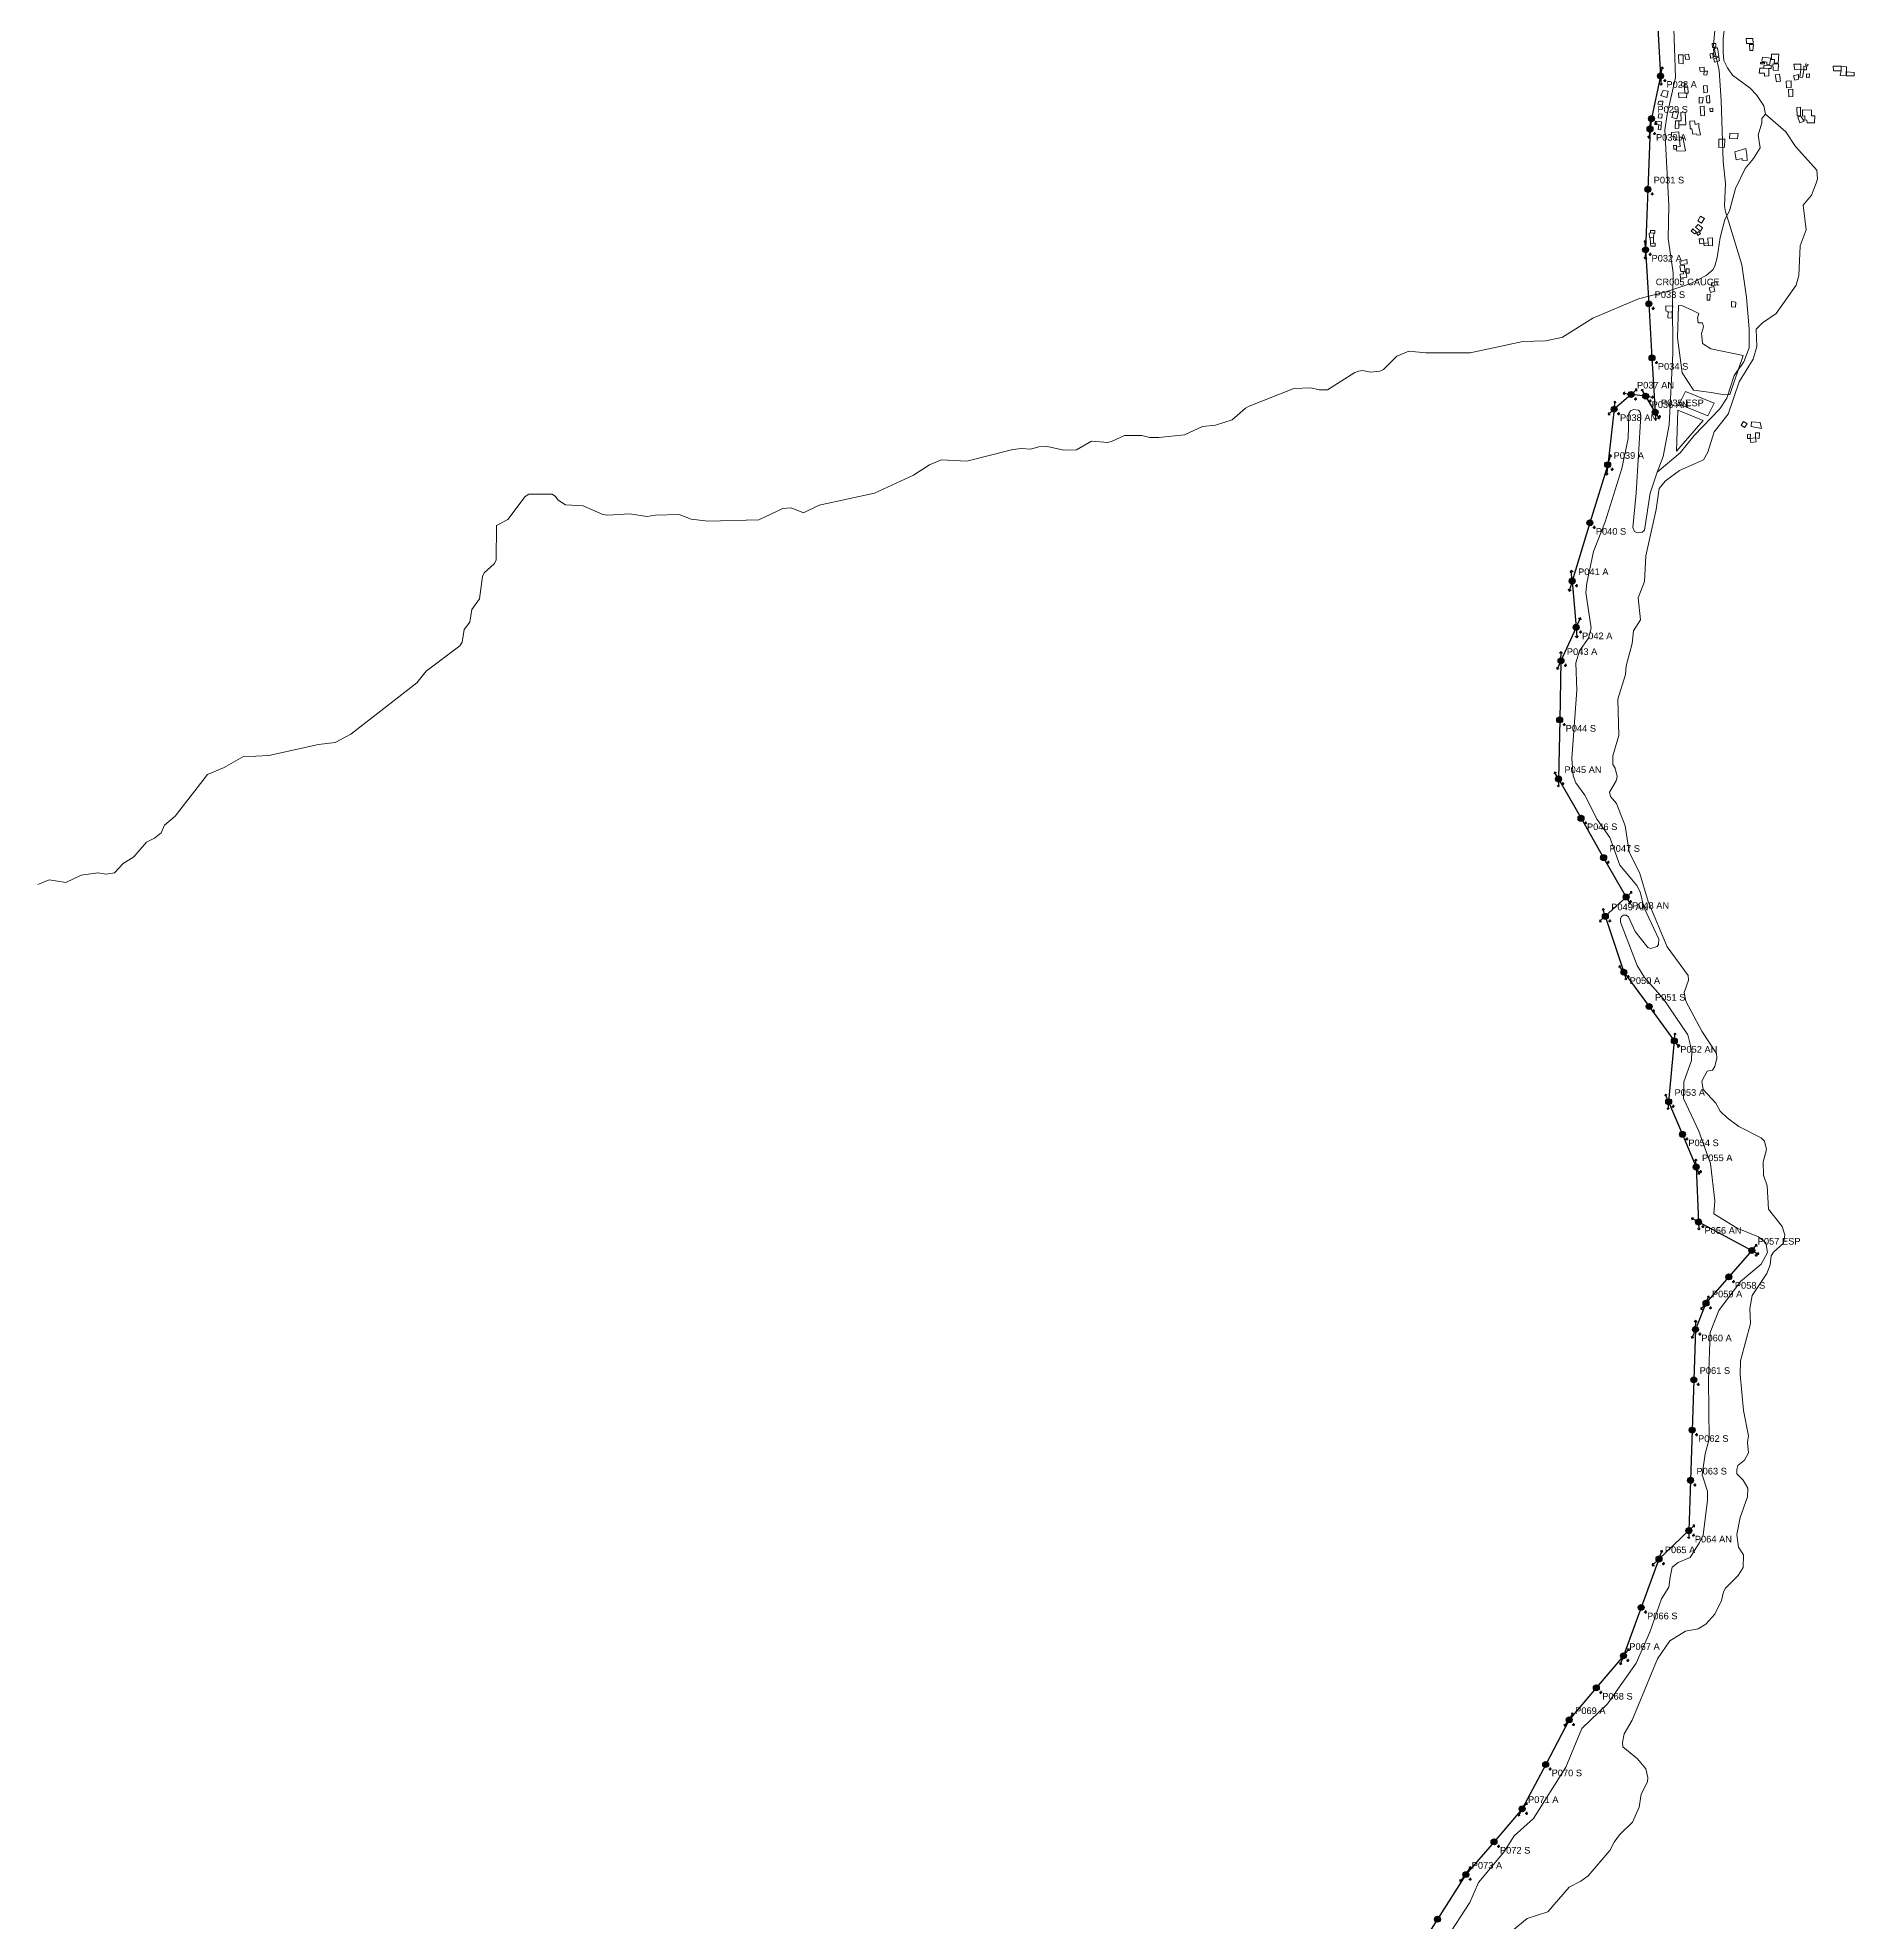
# Model space of a CAD drawing. Header units: metres. Extents: x 410745 to 429404, y 8411666 to 8441426.
# Drawn here: x 423167 to 425628, y 8432706 to 8435260 of the extents above; entities that cross this region are included whole.
import ezdxf

# ---------------------------------------------------------------- set-up
doc = ezdxf.new("R2010")
doc.units = ezdxf.units.M
for name, color, linetype, lineweight, true_color in [('BASE_AGUA', 7, 'Continuous', 13, 0x419bd7), ('BASE_CASAS', 7, 'Continuous', 13, 0xaaaaaa), ('BASE_VIAS', 7, 'Continuous', 13, 0xb9b9b9), ('LP_EJE', 7, 'Continuous', 25, 0xaa191e), ('LP_ID', 7, 'Continuous', 25, 0x3c2d2d)]:
    doc.layers.add(name, color=color, linetype=linetype, lineweight=lineweight, true_color=true_color)
for name, color, linetype, lineweight in [('LP_CRUCES', 5, 'Continuous', 25), ('LP_PAT', 3, 'Continuous', 25), ('LP_POSTES', 1, 'Continuous', 25), ('LP_RETENIDAS', 34, 'Continuous', 25)]:
    doc.layers.add(name, color=color, linetype=linetype, lineweight=lineweight)
doc.styles.add('Arial', font='arial.ttf')

# ---------------------------------------------------------------- blocks, each defined once
blk = doc.blocks.new('LP_ANGULO')
at = {"true_color": 0xffffff}
blk.add_hatch(color=7, dxfattribs=at).paths.add_polyline_path([(4, 0), (4, 0.6), (3.8, 1.2), (3.6, 1.8), (3.2, 2.4), (2.8, 2.8), (2.4, 3.2), (1.8, 3.6), (1.2, 3.8), (0.6, 4), (0, 4), (-0.6, 4), (-1.2, 3.8), (-1.8, 3.6), (-2.4, 3.2), (-2.8, 2.8), (-3.2, 2.4), (-3.6, 1.8), (-3.8, 1.2), (-4, 0.6), (-4, 0), (-4, -0.6), (-3.8, -1.2), (-3.6, -1.8), (-3.2, -2.4), (-2.8, -2.8), (-2.4, -3.2), (-1.8, -3.6), (-1.2, -3.8), (-0.6, -4), (0, -4), (0.6, -4), (1.2, -3.8), (1.8, -3.6), (2.4, -3.2), (2.8, -2.8), (3.2, -2.4), (3.6, -1.8), (3.8, -1.2), (4, -0.6)])
blk.add_circle((0, 0), 4)
at = {"flags": 1}
for tag in ['ARMADO', 'ID', 'ESTRUCTURA', 'E', 'N', 'POSTE_M']:
    blk.add_attdef(tag, (0, 0), '', height=1, dxfattribs=at)
blk = doc.blocks.new('LP_PAT')
for p, q in [((-3, 0), (3, 0)), ((0, 3), (0, 0)), ((-2, -1), (2, -1)), ((-1, -2), (1, -2))]:
    blk.add_line(p, q)
blk = doc.blocks.new('LP_SUSPENSION')
at = {"true_color": 0xffffff}
blk.add_hatch(color=7, dxfattribs=at).paths.add_polyline_path([(4, 0), (4, 0.6), (3.8, 1.2), (3.6, 1.8), (3.2, 2.4), (2.8, 2.8), (2.4, 3.2), (1.8, 3.6), (1.2, 3.8), (0.6, 4), (0, 4), (-0.6, 4), (-1.2, 3.8), (-1.8, 3.6), (-2.4, 3.2), (-2.8, 2.8), (-3.2, 2.4), (-3.6, 1.8), (-3.8, 1.2), (-4, 0.6), (-4, 0), (-4, -0.6), (-3.8, -1.2), (-3.6, -1.8), (-3.2, -2.4), (-2.8, -2.8), (-2.4, -3.2), (-1.8, -3.6), (-1.2, -3.8), (-0.6, -4), (0, -4), (0.6, -4), (1.2, -3.8), (1.8, -3.6), (2.4, -3.2), (2.8, -2.8), (3.2, -2.4), (3.6, -1.8), (3.8, -1.2), (4, -0.6)])
blk.add_circle((0, 0), 4)
at = {"flags": 1}
for tag in ['ARMADO', 'ID', 'ESTRUCTURA', 'E', 'N', 'POSTE_M']:
    blk.add_attdef(tag, (0, 0), '', height=1, dxfattribs=at)
blk = doc.blocks.new('LP_ANCLAJE')
at = {"true_color": 0xffffff}
blk.add_hatch(color=7, dxfattribs=at).paths.add_polyline_path([(4, 0), (4, 0.6), (3.8, 1.2), (3.6, 1.8), (3.2, 2.4), (2.8, 2.8), (2.4, 3.2), (1.8, 3.6), (1.2, 3.8), (0.6, 4), (0, 4), (-0.6, 4), (-1.2, 3.8), (-1.8, 3.6), (-2.4, 3.2), (-2.8, 2.8), (-3.2, 2.4), (-3.6, 1.8), (-3.8, 1.2), (-4, 0.6), (-4, 0), (-4, -0.6), (-3.8, -1.2), (-3.6, -1.8), (-3.2, -2.4), (-2.8, -2.8), (-2.4, -3.2), (-1.8, -3.6), (-1.2, -3.8), (-0.6, -4), (0, -4), (0.6, -4), (1.2, -3.8), (1.8, -3.6), (2.4, -3.2), (2.8, -2.8), (3.2, -2.4), (3.6, -1.8), (3.8, -1.2), (4, -0.6)])
blk.add_circle((0, 0), 4)
at = {"flags": 1}
for tag in ['ARMADO', 'ID', 'ESTRUCTURA', 'E', 'N', 'POSTE_M']:
    blk.add_attdef(tag, (0, 0), '', height=1, dxfattribs=at)
blk = doc.blocks.new('LP_RET')
blk.add_line((0, 0), (10.6, 0))
blk.add_lwpolyline([(8.8, -1.7), (10.6, 0), (8.8, 1.7)])

msp = doc.modelspace()

# ---------------------------------------------------------------- linework, layer by layer
at = {"layer": 'BASE_AGUA'}
for points in [[(425507.7, 8435156.2), (425505.4, 8435167.7), (425495.8, 8435182.6), (425487.3, 8435191.5), (425463, 8435209), (425456.3, 8435218.8), (425451.6, 8435229.1), (425450.4, 8435240.3), (425450.4, 8435258.7), (425457.7, 8435315.7)], [(423166.7, 8434112.2), (423182.3, 8434118.9), (423204.6, 8434115.2), (423225.4, 8434125.1), (423248, 8434128), (423259.5, 8434126.3), (423270.8, 8434128.1), (423282.7, 8434140.8), (423296.8, 8434150), (423314.1, 8434169.6), (423325.1, 8434175.1), (423334.1, 8434182.3), (423338.7, 8434193), (423352.8, 8434204.8), (423396.9, 8434261.6), (423419.2, 8434270.9), (423444.6, 8434285.4), (423479.9, 8434287.2), (423547, 8434302.1), (423569.6, 8434304.7), (423591, 8434316.3), (423680.2, 8434385.6), (423693.2, 8434401.5), (423738.8, 8434435.8), (423741.7, 8434440.7), (423744.6, 8434457.7), (423752.1, 8434467.8), (423754.9, 8434485.1), (423765.3, 8434499.5), (423769.2, 8434529.7), (423771.8, 8434534.9), (423785.1, 8434547), (423788, 8434551.9), (423788.4, 8434598.8), (423803.5, 8434607.2), (423827.1, 8434638), (423832, 8434641.2), (423863.6, 8434641.3), (423868.5, 8434638.2), (423872, 8434633.3), (423881.8, 8434627), (423905.6, 8434625.6), (423932.5, 8434613.9), (423938.9, 8434612.8), (423969, 8434614.6), (423991.9, 8434611.2), (424004, 8434613), (424035.9, 8434613.6), (424052.1, 8434607.4), (424074.7, 8434604.5), (424143.9, 8434606.5), (424176.3, 8434622.1), (424187.5, 8434622.7), (424204.3, 8434616.1), (424225.7, 8434626.3), (424300.4, 8434642.6), (424353.3, 8434667.2), (424374.9, 8434681.1), (424390.9, 8434687.8), (424425.6, 8434685.9), (424488.1, 8434701.9), (424499.9, 8434703.3), (424511.8, 8434702.5), (424523.4, 8434705.4), (424535, 8434706), (424557.3, 8434700.9), (424574.3, 8434701.2), (424594.6, 8434713.1), (424616.9, 8434711.4), (424622.4, 8434712.9), (424639.4, 8434720.7), (424662.6, 8434720.8), (424673.6, 8434718.2), (424685.7, 8434718.3), (424720.5, 8434721.5), (424745, 8434733.1), (424762.7, 8434734.9), (424785.2, 8434741.9), (424803.1, 8434757.7), (424808.3, 8434760.6), (424868.8, 8434784.7), (424891.9, 8434785.6), (424903.2, 8434782.5), (424914.5, 8434782.8), (424951.2, 8434806.2), (424956.4, 8434808.2), (424961.9, 8434808.8), (424973.2, 8434806.6), (424985.1, 8434807.8), (424990.3, 8434810.4), (425008.2, 8434828.5), (425024.7, 8434834.9), (425047.8, 8434833), (425107.5, 8434832.6), (425179.2, 8434848), (425209.9, 8434849), (425227.5, 8434852.5), (425233, 8434854.2), (425274, 8434880), (425335.6, 8434906), (425372.7, 8434915.3), (425406.8, 8434926.9), (425427.3, 8434937.4), (425436.5, 8434945.1), (425439.4, 8434950.3), (425442.3, 8434961.9), (425446.3, 8434988.9), (425452.8, 8435013.7), (425458.9, 8435025.2), (425467.2, 8435055.7), (425480.4, 8435082.5), (425491.7, 8435096.3), (425500.6, 8435110.7), (425498, 8435127.7), (425503.1, 8435144.7), (425503.1, 8435150.4), (425507.7, 8435156.2)], [(425164.4, 8432694.4), (425184.9, 8432711.4), (425212.7, 8432720.4), (425241.6, 8432753.6), (425257.7, 8432762), (425267.6, 8432769.2), (425297, 8432803.5), (425302.7, 8432814.7), (425309.9, 8432824.5), (425327.8, 8432841.9), (425336.5, 8432862), (425339.6, 8432879.6), (425347.9, 8432896.6), (425348.2, 8432902.3), (425345.6, 8432914.1), (425334.2, 8432927.6), (425314.5, 8432943.9), (425313.9, 8432949.7), (425316.5, 8432961.5), (425327.1, 8432979.9), (425361.6, 8433062.9), (425378.4, 8433087.4), (425399.4, 8433100.7), (425416.8, 8433103.9), (425427.2, 8433109.9), (425439.3, 8433123.8), (425448.2, 8433142.2), (425450.8, 8433154), (425453.7, 8433158.9), (425471, 8433176.2), (425477.6, 8433186.9), (425477.9, 8433204.2), (425471.2, 8433214.2), (425468.8, 8433231.4), (425473.4, 8433254.5), (425483.4, 8433282.7), (425483.7, 8433294.2), (425477.6, 8433305.1), (425469.1, 8433313.7), (425468.8, 8433319.5), (425470.3, 8433325.2), (425479.2, 8433332.4), (425484.7, 8433342.2), (425483.5, 8433356.3), (425484.6, 8433365.2), (425478.2, 8433399.7), (425473.7, 8433448.3), (425474.2, 8433466.8), (425487.7, 8433517.4), (425486.7, 8433537.6), (425489.9, 8433555.4), (425509.7, 8433585.1), (425514.3, 8433596.9), (425515.5, 8433609), (425518.9, 8433614.2), (425532.2, 8433626.3), (425533.9, 8433637.8), (425530.4, 8433649), (425512.1, 8433672.2), (425510, 8433704.2), (425505, 8433718.5), (425504.7, 8433736.4), (425509, 8433753.1), (425506.3, 8433764.6), (425502.2, 8433768.9), (425471.8, 8433784.6), (425455.9, 8433796), (425446.3, 8433805.2), (425440.5, 8433816.1), (425423.6, 8433834.5), (425421.6, 8433846), (425428.7, 8433859.3), (425436, 8433861), (425439.2, 8433865.9), (425442, 8433877.1), (425441.4, 8433883.2), (425421.4, 8433913.6), (425400.1, 8433954.4), (425397.7, 8433966.2), (425403.5, 8433982.9), (425402.9, 8433988.9), (425374.4, 8434027.9), (425349, 8434089.4), (425337.4, 8434127.1), (425323.1, 8434156.7), (425317.8, 8434192), (425306.1, 8434222.2), (425298, 8434231.6), (425296.5, 8434237.7), (425305.7, 8434253), (425306.9, 8434258.7), (425304.2, 8434269.9), (425301, 8434274.8), (425301, 8434286.9), (425309, 8434314.5), (425307.7, 8434363.7), (425318.3, 8434397.1), (425318.9, 8434408.9), (425327.2, 8434438.8), (425329.1, 8434456.1), (425338.6, 8434471.1), (425335.4, 8434501), (425344, 8434522.9), (425345.9, 8434557.7), (425359.6, 8434620.7), (425363.6, 8434649.2), (425372, 8434658.7), (425391.3, 8434673.5), (425423.7, 8434688), (425429.7, 8434698.3), (425438.4, 8434725.7), (425457.1, 8434749.6), (425472.3, 8434793.4), (425491, 8434824.2), (425495.9, 8434841.2), (425495.3, 8434864.8), (425503.6, 8434873.4), (425522.1, 8434886.1), (425549.5, 8434924.5), (425553.2, 8434937.7), (425554.8, 8434978), (425562.9, 8434999.6), (425559, 8435032.7), (425570, 8435046.5), (425576.3, 8435062.6), (425578.3, 8435068.4), (425577.4, 8435080.2), (425548.7, 8435112.6), (425535.6, 8435132.4), (425507.7, 8435156.2)]]:
    msp.add_lwpolyline(points, dxfattribs=at)
at = {"layer": 'BASE_CASAS'}
for points in [[(425435.7, 8435252), (425436.1, 8435246.7), (425440.6, 8435246.7), (425440.5, 8435252.2), (425435.7, 8435252)], [(425481.8, 8435258.8), (425490.9, 8435258.6), (425491, 8435251.8), (425482, 8435252.2), (425481.8, 8435258.8)], [(425487.6, 8435250.8), (425491.5, 8435250.7), (425490.8, 8435242.3), (425486.8, 8435242.6), (425486.4, 8435250.6), (425487.6, 8435250.8)], [(425389.9, 8435236.5), (425396.5, 8435236.5), (425396.4, 8435224.4), (425390.5, 8435225.3), (425389.9, 8435236.5)], [(425398.7, 8435236.5), (425399.9, 8435230.5), (425404.9, 8435230.6), (425403.7, 8435237.4), (425398.7, 8435236.5)], [(425432.7, 8435238), (425433.4, 8435232.2), (425436.9, 8435232.7), (425436.3, 8435238.7), (425432.7, 8435238)], [(425437.3, 8435244.9), (425443, 8435246), (425444.7, 8435234.5), (425438.1, 8435233.9), (425437.3, 8435244.9)], [(425437.8, 8435231.4), (425444.5, 8435233.4), (425445.6, 8435228.7), (425438.8, 8435226.8), (425437.8, 8435231.4)], [(425500.9, 8435226.3), (425506.5, 8435226.3), (425506.6, 8435224.4), (425501.2, 8435224.3), (425500.9, 8435226.3)], [(425504, 8435233.7), (425515, 8435232), (425513.4, 8435223.2), (425509.6, 8435223.7), (425509.7, 8435226.7), (425503.1, 8435228), (425504, 8435233.7)], [(425516.2, 8435237.5), (425516.2, 8435230.5), (425519.9, 8435230.1), (425519.8, 8435225.4), (425524.8, 8435225.3), (425526, 8435237.4), (425516.2, 8435237.5)], [(425517.7, 8435224.4), (425518.1, 8435216), (425525, 8435215.4), (425525.3, 8435224.1), (425517.7, 8435224.4)], [(425546.4, 8435224.2), (425547.4, 8435216.4), (425555.8, 8435216.9), (425555.7, 8435223.9), (425546.4, 8435224.2)], [(425562.2, 8435222.5), (425564.9, 8435221.2), (425565.8, 8435223.7), (425562.5, 8435224.4), (425562.2, 8435222.5)], [(425394.3, 8435199.4), (425394.1, 8435194.6), (425398.7, 8435193.1), (425399, 8435198.2), (425394.3, 8435199.4)], [(425418.6, 8435219.6), (425424.8, 8435219.9), (425424.9, 8435214.4), (425419.3, 8435214.2), (425418.6, 8435219.6)], [(425424.9, 8435214.4), (425424.2, 8435209.5), (425428.5, 8435209), (425429.1, 8435214.4), (425424.9, 8435214.4)], [(425500.1, 8435218.4), (425505.6, 8435218.5), (425512.3, 8435218.3), (425512.2, 8435208.3), (425506.5, 8435207.9), (425506.7, 8435211.8), (425499.3, 8435211.8), (425500.1, 8435218.4)], [(425505.6, 8435218.5), (425505.7, 8435222.4), (425515.7, 8435222.5), (425515.4, 8435218), (425512.3, 8435218.3), (425505.6, 8435218.5)], [(425520.8, 8435209.4), (425526.9, 8435210.5), (425528.1, 8435201), (425522.9, 8435199.9), (425520.8, 8435209.4)], [(425536.2, 8435192.1), (425536, 8435200.8), (425542.5, 8435201.5), (425542.6, 8435192.2), (425536.2, 8435192.1)], [(425545.8, 8435208.4), (425547.5, 8435202.4), (425552.4, 8435203.6), (425552.7, 8435209.8), (425545.8, 8435208.4)], [(425555.8, 8435216.9), (425554.3, 8435206.5), (425558.2, 8435205.7), (425560, 8435216.1), (425555.8, 8435216.9)], [(425559.7, 8435220.2), (425560, 8435216.1), (425563.4, 8435216.2), (425563.6, 8435220.2), (425559.9, 8435221.4), (425559.7, 8435220.2)], [(425563.3, 8435210.3), (425563.3, 8435205.9), (425566.9, 8435205.6), (425567.6, 8435210.8), (425563.3, 8435210.3)], [(425599.7, 8435221.3), (425600.1, 8435214.9), (425610.2, 8435214.8), (425610.3, 8435221.2), (425599.7, 8435221.3)], [(425610.3, 8435221.2), (425617.6, 8435220.6), (425617.3, 8435208.4), (425609.2, 8435208.5), (425610.2, 8435214.8), (425610.3, 8435221.2)], [(425618.1, 8435213.8), (425628, 8435212.8), (425628.2, 8435208.2), (425617.3, 8435208.4), (425618.1, 8435213.8)], [(425368.3, 8435168.6), (425361.9, 8435169.7), (425363.2, 8435173.9), (425368.6, 8435173.7), (425368.3, 8435168.6)], [(425369.3, 8435188.5), (425375.8, 8435187.2), (425374, 8435178.6), (425366.2, 8435181.4), (425369.3, 8435188.5)], [(425390, 8435185), (425390.5, 8435179), (425400.7, 8435178.2), (425401.3, 8435184.5), (425398.4, 8435184.9), (425390, 8435185)], [(425398.4, 8435184.9), (425398.3, 8435192.6), (425402.6, 8435192.9), (425403.2, 8435184.8), (425401.3, 8435184.5), (425398.4, 8435184.9)], [(425417.8, 8435179.1), (425423.4, 8435178.8), (425422.5, 8435171.7), (425417.8, 8435171.2), (425417.8, 8435179.1)], [(425424, 8435194.6), (425424.2, 8435185.3), (425429.1, 8435186), (425428.6, 8435194.9), (425424, 8435194.6)], [(425427.4, 8435180.6), (425428.5, 8435171.4), (425432.4, 8435171.4), (425431.9, 8435181.6), (425427.4, 8435180.6)], [(425539, 8435189.7), (425545.1, 8435189.9), (425545, 8435180), (425539.4, 8435179.5), (425539, 8435189.7)], [(425363.1, 8435141.7), (425357.8, 8435142.3), (425358.7, 8435146.7), (425366.9, 8435145.7), (425366.5, 8435141.1), (425363.1, 8435141.7)], [(425367.6, 8435150.7), (425362.2, 8435151.4), (425363.1, 8435156.5), (425367.7, 8435156.3), (425367.6, 8435150.7)], [(425383.1, 8435160.4), (425381, 8435151.8), (425387.6, 8435149.9), (425389.8, 8435159.6), (425383.1, 8435160.4)], [(425385.5, 8435137), (425390.6, 8435137.2), (425390.6, 8435142), (425390.4, 8435147), (425385.7, 8435147), (425385.5, 8435137)], [(425390.4, 8435147), (425393.4, 8435147), (425393.3, 8435158.5), (425399.1, 8435159), (425399.7, 8435141.9), (425390.6, 8435142), (425390.4, 8435147)], [(425405.5, 8435146.8), (425405.9, 8435136.5), (425407.9, 8435136.2), (425409.3, 8435129.3), (425414.3, 8435129.5), (425415.2, 8435127.8), (425420, 8435128.4), (425417.6, 8435139.1), (425417.3, 8435143.7), (425412.4, 8435142.2), (425411.6, 8435147.2), (425405.5, 8435146.8)], [(425419.4, 8435166.6), (425424.7, 8435167), (425425.3, 8435154.3), (425420.4, 8435154), (425419.4, 8435166.6)], [(425432.6, 8435164.1), (425432.8, 8435159.7), (425436.4, 8435159.9), (425436.4, 8435164.4), (425432.6, 8435164.1)], [(425555.3, 8435154.1), (425550.7, 8435153.9), (425550.2, 8435165.3), (425555.5, 8435165.6), (425555.3, 8435154.1)], [(425551.6, 8435152), (425555.3, 8435154.1), (425560.3, 8435146.9), (425554.3, 8435144.6), (425551.6, 8435152)], [(425557.9, 8435162.2), (425558.2, 8435153.6), (425561, 8435154), (425561, 8435148.7), (425563.7, 8435148.3), (425564.3, 8435144.7), (425574.1, 8435144.3), (425574.5, 8435154.1), (425570.3, 8435153.8), (425570.2, 8435161.5), (425557.9, 8435162.2)], [(425366.1, 8435135.1), (425362.6, 8435135.6), (425363.1, 8435141.7), (425366.5, 8435141.1), (425366.1, 8435135.1)], [(425391.2, 8435121.2), (425391.2, 8435121.2), (425385.9, 8435121.4), (425384.9, 8435126), (425380.5, 8435126.4), (425380.4, 8435131.2), (425390.4, 8435132.5), (425390.7, 8435124.9), (425391.2, 8435121.2)], [(425387.2, 8435111.5), (425387.3, 8435108.7), (425387.9, 8435106.3), (425399.3, 8435106.6), (425396, 8435125.1), (425390.7, 8435124.9), (425391.2, 8435121.2), (425392.4, 8435112.2), (425387.2, 8435111.5)], [(425444.8, 8435122.4), (425444.6, 8435111.2), (425452.2, 8435111.6), (425452.8, 8435122.4), (425444.8, 8435122.4)], [(425459.5, 8435130.3), (425459.1, 8435123.2), (425469.9, 8435122.7), (425471, 8435130), (425459.5, 8435130.3)], [(425387.2, 8435111.5), (425387.3, 8435113.8), (425383.3, 8435113.6), (425383.7, 8435108.6), (425387.3, 8435108.7), (425387.2, 8435111.5)], [(425466.2, 8435105.1), (425467.9, 8435094.5), (425476.3, 8435096), (425476.3, 8435093.7), (425482.9, 8435093.5), (425482.7, 8435101.7), (425481, 8435109.8), (425466.2, 8435105.1)], [(425356.2, 8434988.6), (425356.4, 8434995.1), (425352.1, 8434995.3), (425350.4, 8434995.2), (425350.5, 8434988.9), (425351.6, 8434988.9), (425356.2, 8434988.6)], [(425352.1, 8434995.3), (425352.2, 8434998.7), (425358, 8434998.8), (425358, 8434995.1), (425356.4, 8434995.1), (425352.1, 8434995.3)], [(425409.4, 8435000.9), (425414.4, 8434996.2), (425412.3, 8434994), (425407.1, 8434997.5), (425409.4, 8435000.9)], [(425412.9, 8435003.3), (425419.7, 8434997.7), (425422.7, 8435002), (425416.6, 8435006.7), (425412.9, 8435003.3)], [(425414.7, 8434994.6), (425417.7, 8434997.4), (425420, 8434994.6), (425416.8, 8434991.7), (425414.7, 8434994.6)], [(425416.2, 8435011.9), (425421.3, 8435008.5), (425425.1, 8435015), (425419.9, 8435018.1), (425416.2, 8435011.9)], [(425356.1, 8434981.5), (425356.2, 8434988.6), (425351.6, 8434988.9), (425352, 8434981.2), (425356.1, 8434981.5)], [(425352, 8434981.2), (425352.4, 8434977.2), (425358.4, 8434977.4), (425358.5, 8434981.4), (425356.1, 8434981.5), (425352, 8434981.2)], [(425417.9, 8434987.5), (425418.7, 8434980.6), (425424.2, 8434981.1), (425424, 8434987.5), (425417.9, 8434987.5)], [(425424.2, 8434981.1), (425424.2, 8434981.1), (425424.6, 8434977.8), (425430.4, 8434978.1), (425430, 8434981.9), (425424.2, 8434981.1)], [(425430, 8434981.9), (425429.9, 8434988.1), (425436.1, 8434988.5), (425436.1, 8434978), (425430.4, 8434978.1), (425430, 8434981.9)], [(425391.6, 8434950.8), (425393.2, 8434942.9), (425396.5, 8434943.1), (425398.7, 8434943.4), (425398.2, 8434951.4), (425391.6, 8434950.8)], [(425392.8, 8434952.5), (425391.8, 8434957.2), (425401.3, 8434959.3), (425401.9, 8434953.4), (425392.8, 8434952.5)], [(425396.5, 8434943.1), (425396.6, 8434940.1), (425392.2, 8434939.2), (425392.6, 8434934.2), (425401.2, 8434935.4), (425400.3, 8434940.9), (425398.7, 8434943.4), (425396.5, 8434943.1)], [(425400.3, 8434940.9), (425400.5, 8434946.8), (425404.5, 8434946.7), (425404.5, 8434940.7), (425400.3, 8434940.9)], [(425431.6, 8434920.9), (425433.5, 8434914.8), (425439.4, 8434916.3), (425437.9, 8434922.5), (425431.6, 8434920.9)], [(425434.8, 8434927.9), (425434.8, 8434923.4), (425442.6, 8434925.1), (425441.6, 8434929.4), (425434.8, 8434927.9)], [(425381.6, 8434888), (425382.2, 8434896), (425373, 8434896.5), (425372.9, 8434889.7), (425375.8, 8434888.6), (425381.6, 8434888)], [(425410.5, 8434782.1), (425434.4, 8434779.1), (425452.5, 8434775.8), (425459.4, 8434776.3), (425477.4, 8434829.3), (425433.6, 8434838.3), (425422.4, 8434845.5), (425421.6, 8434855.5), (425421.1, 8434859), (425424, 8434868.1), (425422.5, 8434873.3), (425416.4, 8434873.3), (425415.8, 8434880.2), (425417.3, 8434886.1), (425409.2, 8434890.4), (425395.6, 8434896.3), (425390.1, 8434896.8), (425388.6, 8434853.2), (425395.1, 8434805.9), (425410.5, 8434782.1)], [(425428.7, 8434911.9), (425428.8, 8434904.2), (425432.4, 8434904.3), (425432.7, 8434912.1), (425428.7, 8434911.9)], [(425461.7, 8434902.5), (425461.6, 8434895.3), (425467, 8434894.7), (425467.5, 8434901.5), (425461.7, 8434902.5)], [(425381.2, 8434879.7), (425375.5, 8434880.4), (425375.8, 8434888.6), (425381.6, 8434888), (425381.2, 8434879.7)], [(425391.1, 8434763.1), (425429.8, 8434747.3), (425438.2, 8434764.6), (425399.4, 8434780.6), (425391.1, 8434763.1)], [(425388.9, 8434755.2), (425387.2, 8434699.5), (425423.4, 8434741.2), (425388.9, 8434755.2)], [(425474.8, 8434734.6), (425477.9, 8434739.9), (425482.8, 8434736.7), (425479.2, 8434731.8), (425474.8, 8434734.6)], [(425488.7, 8434739.1), (425500.6, 8434738.6), (425502.3, 8434730.5), (425488.3, 8434732.9), (425488.7, 8434739.1)], [(425483.3, 8434722.3), (425487.5, 8434722.8), (425487.3, 8434716.6), (425483.4, 8434716.8), (425483.3, 8434722.3)], [(425487.3, 8434716.6), (425488, 8434711.1), (425495.2, 8434712.2), (425494.5, 8434717.5), (425487.3, 8434716.6)], [(425494.5, 8434717.5), (425494.1, 8434724.2), (425499.7, 8434724.5), (425499.3, 8434716.9), (425494.5, 8434717.5)]]:
    msp.add_lwpolyline(points, close=True, dxfattribs=at)
at = {"layer": 'BASE_VIAS'}
for points in [[(425453.7, 8435024), (425452.4, 8435032.1), (425453.6, 8435062.4), (425450.3, 8435092.3), (425447.6, 8435174.7), (425445.2, 8435215.3), (425437.5, 8435249.9), (425440.6, 8435284.7), (425434.4, 8435331.3), (425435.1, 8435345.6), (425436.8, 8435362.8)], [(425382.6, 8434932.9), (425382.6, 8434941.1), (425376.1, 8434987.8), (425376.7, 8435032.4), (425371.4, 8435135.2), (425374.6, 8435156), (425385.7, 8435206), (425383.8, 8435272.2)], [(425457.5, 8435011.4), (425453.7, 8435024)], [(425361.2, 8434671.1), (425392.1, 8434697.2), (425411, 8434720.7), (425445.8, 8434757), (425455.6, 8434771.5), (425465.6, 8434802), (425478.7, 8434820.7), (425485.8, 8434839.6), (425485.7, 8434865.3), (425482.2, 8434907.7), (425475.8, 8434952), (425457.5, 8435011.4)], [(425382, 8434906.6), (425382.6, 8434932.9)], [(425378.8, 8433173.7), (425381.6, 8433187.2), (425389.4, 8433193.7), (425405.7, 8433200.6), (425418.6, 8433220.6), (425423.5, 8433231.3), (425429.1, 8433277.5), (425429.1, 8433290.3), (425421.9, 8433312.3), (425426.1, 8433340.8), (425431.7, 8433360.7), (425430.8, 8433440.4), (425432.7, 8433505.1), (425444.8, 8433535), (425474.1, 8433574.2), (425501.9, 8433597.8), (425510.4, 8433613.5), (425508.3, 8433627), (425498.2, 8433634.8), (425469.5, 8433646.8), (425438, 8433665.9), (425439.4, 8433683.7), (425433.5, 8433734.1), (425417.6, 8433778.2), (425396.7, 8433822.2), (425397.4, 8433845), (425407.4, 8433873.7), (425408.2, 8433886.9), (425402.8, 8433908.6), (425369.1, 8433958), (425344, 8433986.4), (425333.8, 8434002.6), (425311.6, 8434061.5), (425311.2, 8434065.8), (425312.7, 8434069.2), (425315.4, 8434070.8), (425319.2, 8434070.8), (425322, 8434068.7), (425331.1, 8434048.5), (425348.5, 8434027.1), (425352.7, 8434025.8), (425361.1, 8434028.3), (425362.9, 8434031), (425363.1, 8434038.3), (425343, 8434081.7), (425337.9, 8434102.5), (425333.6, 8434110.8), (425310.6, 8434138.5), (425296.9, 8434176.1), (425279.7, 8434200.3), (425263.1, 8434233.6), (425250.9, 8434250), (425247.2, 8434259.8), (425245.4, 8434282.9), (425252, 8434375.9), (425250.8, 8434412.6), (425256, 8434429.1), (425268.2, 8434446.3), (425271.5, 8434459.9), (425264.4, 8434508.2), (425265.7, 8434520.5), (425275, 8434563.7), (425290.6, 8434603.6), (425313.3, 8434676.2), (425321.8, 8434716.8), (425322.7, 8434750.4), (425325, 8434754.2), (425328.8, 8434755.9), (425335.6, 8434755.1), (425338.2, 8434752.2), (425338.8, 8434747.4), (425332.8, 8434642.8), (425328.3, 8434596.3), (425330.5, 8434590.6), (425333.8, 8434589), (425340.6, 8434590), (425343.9, 8434592.7), (425351.4, 8434642.7), (425361.2, 8434671.1), (425369, 8434692.5), (425377.5, 8434735.2), (425382.2, 8434831.9), (425382, 8434906.6)], [(425076, 8432685.2), (425107.4, 8432732.8), (425119, 8432760.1), (425153.5, 8432801.1), (425167.2, 8432823.4), (425193.6, 8432846.7), (425237.1, 8432916.1), (425258.8, 8432968.7), (425293.8, 8433002.2), (425332.8, 8433057.4), (425351, 8433099.4), (425367.1, 8433144.4), (425376.7, 8433160.1), (425378.8, 8433173.7)]]:
    msp.add_lwpolyline(points, dxfattribs=at)
at = {"layer": 'LP_EJE'}
msp.add_lwpolyline([(425361.6, 8435281), (425365.6, 8435208), (425353.4, 8435150.2), (425351.4, 8435136.2), (425348.4, 8435054.4), (425345.4, 8434972.5), (425349.7, 8434899.2), (425354, 8434825.9), (425358.3, 8434752.5), (425345.5, 8434774), (425325.7, 8434776.5), (425302.8, 8434756.4), (425294, 8434681.2), (425269.9, 8434602.4), (425245.9, 8434523.6), (425251.2, 8434460.8), (425230.7, 8434415.4), (425229, 8434335.4), (425227.4, 8434255.4), (425257.9, 8434202.1), (425288.5, 8434148.7), (425319, 8434095.4), (425290.8, 8434069.3), (425315.8, 8433993.6), (425350.1, 8433947), (425384.3, 8433900.4), (425376.6, 8433818), (425395.3, 8433773.8), (425413.9, 8433729.5), (425417.1, 8433655.1), (425489.3, 8433616.4), (425458.3, 8433580.6), (425427.2, 8433544.9), (425412.9, 8433509.3), (425410.7, 8433441.2), (425408.5, 8433373.1), (425406.3, 8433304.9), (425404.1, 8433236.8), (425363.5, 8433198.3), (425339.4, 8433132.7), (425315.3, 8433067.2), (425278.6, 8433023.8), (425241.9, 8432980.3), (425210, 8432920), (425178.1, 8432859.8), (425140, 8432815.2), (425101.8, 8432770.7), (425063.3, 8432710.2), (425024.8, 8432649.6)], dxfattribs=at)

# ---------------------------------------------------------------- block references
at = {"layer": 'LP_PAT', "xscale": 0.6, "yscale": 0.6}
for p in [(425371.6, 8435202), (425359.4, 8435144.2), (425357.4, 8435130.2), (425354.4, 8435048.4), (425351.4, 8434966.5), (425355.7, 8434893.2), (425360, 8434819.9), (425331.7, 8434770.5), (425351.5, 8434768), (425308.8, 8434750.4), (425364.3, 8434746.5), (425300, 8434675.2), (425275.9, 8434596.4), (425251.9, 8434517.6), (425257.2, 8434454.8), (425236.7, 8434409.4), (425235, 8434329.4), (425233.4, 8434249.4), (425263.9, 8434196.1), (425294.5, 8434142.7), (425325, 8434089.4), (425296.8, 8434063.3), (425321.8, 8433987.6), (425356.1, 8433941), (425390.3, 8433894.4), (425382.6, 8433812), (425401.3, 8433767.8), (425419.9, 8433723.5), (425423.1, 8433649.1), (425495.3, 8433610.4), (425464.3, 8433574.6), (425433.2, 8433538.9), (425418.9, 8433503.3), (425416.7, 8433435.2), (425414.5, 8433367.1), (425412.3, 8433298.9), (425410.1, 8433230.8), (425369.5, 8433192.3), (425345.4, 8433126.7), (425321.3, 8433061.2), (425284.6, 8433017.8), (425247.9, 8432974.3), (425216, 8432914), (425184.1, 8432853.8), (425146, 8432809.2), (425107.8, 8432764.7)]:
    msp.add_blockref('LP_PAT', p, dxfattribs=at)
at = {"layer": 'LP_POSTES'}
for name, p in [('LP_ANGULO', (425365.6, 8435208)), ('LP_SUSPENSION', (425353.4, 8435150.2)), ('LP_ANGULO', (425351.4, 8435136.2)), ('LP_SUSPENSION', (425348.4, 8435054.4)), ('LP_ANGULO', (425345.4, 8434972.5)), ('LP_SUSPENSION', (425349.7, 8434899.2)), ('LP_SUSPENSION', (425354, 8434825.9)), ('LP_ANCLAJE', (425325.7, 8434776.5)), ('LP_ANCLAJE', (425345.5, 8434774)), ('LP_ANCLAJE', (425302.8, 8434756.4)), ('LP_ANCLAJE', (425358.3, 8434752.5)), ('LP_ANGULO', (425294, 8434681.2)), ('LP_SUSPENSION', (425269.9, 8434602.4)), ('LP_ANGULO', (425245.9, 8434523.6)), ('LP_ANGULO', (425251.2, 8434460.8)), ('LP_ANGULO', (425230.7, 8434415.4)), ('LP_SUSPENSION', (425229, 8434335.4)), ('LP_ANCLAJE', (425227.4, 8434255.4)), ('LP_SUSPENSION', (425257.9, 8434202.1)), ('LP_SUSPENSION', (425288.5, 8434148.7)), ('LP_ANCLAJE', (425319, 8434095.4)), ('LP_ANCLAJE', (425290.8, 8434069.3)), ('LP_ANGULO', (425315.8, 8433993.6)), ('LP_SUSPENSION', (425350.1, 8433947)), ('LP_ANCLAJE', (425384.3, 8433900.4)), ('LP_ANGULO', (425376.6, 8433818)), ('LP_SUSPENSION', (425395.3, 8433773.8)), ('LP_ANGULO', (425413.9, 8433729.5)), ('LP_ANCLAJE', (425417.1, 8433655.1)), ('LP_ANCLAJE', (425489.3, 8433616.4)), ('LP_SUSPENSION', (425458.3, 8433580.6)), ('LP_ANGULO', (425427.2, 8433544.9)), ('LP_ANGULO', (425412.9, 8433509.3)), ('LP_SUSPENSION', (425410.7, 8433441.2)), ('LP_SUSPENSION', (425408.5, 8433373.1)), ('LP_SUSPENSION', (425406.3, 8433304.9)), ('LP_ANCLAJE', (425404.1, 8433236.8)), ('LP_ANGULO', (425363.5, 8433198.3)), ('LP_SUSPENSION', (425339.4, 8433132.7)), ('LP_ANGULO', (425315.3, 8433067.2)), ('LP_SUSPENSION', (425278.6, 8433023.8)), ('LP_ANGULO', (425241.9, 8432980.3)), ('LP_SUSPENSION', (425210, 8432920)), ('LP_ANGULO', (425178.1, 8432859.8)), ('LP_SUSPENSION', (425140, 8432815.2)), ('LP_ANGULO', (425101.8, 8432770.7)), ('LP_SUSPENSION', (425063.3, 8432710.2))]:
    msp.add_blockref(name, p, dxfattribs=at)
at = {"layer": 'LP_RETENIDAS'}
for p, xscale, yscale, rotation in [((425365.6, 8435208), 1.169811320716066, 1.169811320716066, 273.1363583684944), ((425365.6, 8435208), 1.169811320800483, 1.169811320800483, 77.99389211736586), ((425351.4, 8435136.2), 1.169811320719907, 1.169811320719907, 87.9008400405756), ((425351.4, 8435136.2), 1.169811320763942, 1.169811320763942, 261.869897645844), ((425345.4, 8434972.5), 1.169811320694574, 1.169811320694574, 93.36277088702197), ((425345.4, 8434972.5), 1.169811320719907, 1.169811320719907, 267.9008400405755), ((425302.8, 8434756.4), 1.000000000014527, 1.000000000014527, 83.2804368717993), ((425325.7, 8434776.5), 1.000000000026058, 1.000000000026058, 41.34094451182062), ((425345.5, 8434774), 0.999999999960736, 0.999999999960736, 120.8279012170898), ((425302.8, 8434756.4), 1.000000000026058, 1.000000000026058, 221.3409445118206), ((425358.3, 8434752.5), 0.9999999999597696, 0.9999999999597696, 273.3627708868521), ((425358.3, 8434752.5), 0.999999999960736, 0.999999999960736, 300.8279012170898), ((425294, 8434681.2), 1.339622641570934, 1.339622641570934, 73.04898858818106), ((425294, 8434681.2), 1.33962264153525, 1.33962264153525, 263.2804368719161), ((425245.9, 8434523.6), 1.339622641426601, 1.339622641426601, 94.77713288602396), ((425245.9, 8434523.6), 1.339622641572535, 1.339622641572535, 253.0489885879564), ((425251.2, 8434460.8), 1.339622641426601, 1.339622641426601, 274.7771328860239), ((425251.2, 8434460.8), 1.339622641457562, 1.339622641457562, 65.70668275017997), ((425230.7, 8434415.4), 1.169811320723973, 1.169811320723973, 245.7066827503687), ((425230.7, 8434415.4), 1.169811320809303, 1.169811320809303, 88.84311857121034), ((425227.4, 8434255.4), 0.9999999999706678, 0.9999999999706678, 119.7954175614157), ((425227.4, 8434255.4), 1.000000000055238, 1.000000000055238, 268.8431185710071), ((425319, 8434095.4), 1.000000000006359, 1.000000000006359, 42.89112164908236), ((425290.8, 8434069.3), 1.000000000082189, 1.000000000082189, 108.2735447733321), ((425319, 8434095.4), 0.9999999999706678, 0.9999999999706678, 299.7954175614157), ((425290.8, 8434069.3), 1.000000000006359, 1.000000000006359, 222.8911216490824), ((425315.8, 8433993.6), 1.00000000006772, 1.00000000006772, 126.2817840690495), ((425315.8, 8433993.6), 1.000000000082189, 1.000000000082189, 288.2735447733321), ((425384.3, 8433900.4), 0.9999999999288188, 0.9999999999288188, 84.67532008709944), ((425384.3, 8433900.4), 1.000000000057971, 1.000000000057971, 306.2817840682886), ((425376.6, 8433818), 1.000000000003391, 1.000000000003391, 112.8559319680713), ((425376.6, 8433818), 0.9999999999288188, 0.9999999999288188, 264.6753200870994), ((425413.9, 8433729.5), 0.9999999999378965, 0.9999999999378965, 92.46386690766684), ((425413.9, 8433729.5), 1.000000000003391, 1.000000000003391, 292.8559319680713), ((425417.1, 8433655.1), 1.000000000008774, 1.000000000008774, 151.7611479390341), ((425417.1, 8433655.1), 0.9999999999378965, 0.9999999999378965, 272.4638669076668), ((425489.3, 8433616.4), 1.000000000025612, 1.000000000025612, 49.05463855291104), ((425489.3, 8433616.4), 1.000000000008774, 1.000000000008774, 331.7611479390341), ((425427.2, 8433544.9), 1.000000000025612, 1.000000000025612, 229.0546385529111), ((425427.2, 8433544.9), 0.9999999999347874, 0.9999999999347874, 68.00934672425412), ((425412.9, 8433509.3), 1.169811320818265, 1.169811320818265, 88.14856633854828), ((425412.9, 8433509.3), 1.169811320742952, 1.169811320742952, 248.0093467255357), ((425404.1, 8433236.8), 0.9999999999708804, 0.9999999999708804, 43.52949971102083), ((425363.5, 8433198.3), 1.169811320679051, 1.169811320679051, 69.80448041175079), ((425363.5, 8433198.3), 1.16981132079829, 1.16981132079829, 223.5294997150238), ((425315.3, 8433067.2), 1.169811320742181, 1.169811320742181, 49.86772882851753), ((425315.3, 8433067.2), 1.169811320679051, 1.169811320679051, 249.8044804117508), ((425241.9, 8432980.3), 0.9999999999316288, 0.9999999999316288, 229.8677288261375), ((425241.9, 8432980.3), 1.000000000063909, 1.000000000063909, 62.09705632638848), ((425178.1, 8432859.8), 1.000000000063909, 1.000000000063909, 242.0970563263885), ((425178.1, 8432859.8), 0.9999999999769732, 0.9999999999769732, 49.42273997931765), ((425101.8, 8432770.7), 1.169811320707848, 1.169811320707848, 229.4227399772121), ((425101.8, 8432770.7), 1.169811320782044, 1.169811320782044, 57.5176937778161)]:
    msp.add_blockref('LP_RET', p, dxfattribs=dict(at, xscale=xscale, yscale=yscale, rotation=rotation))
for p, rotation in [((425325.7, 8434776.5), 172.6274576414759), ((425345.5, 8434774), 352.6274576414759), ((425404.1, 8433236.8), 268.1485663384638)]:
    msp.add_blockref('LP_RET', p, dxfattribs=dict(at, rotation=rotation))

# ---------------------------------------------------------------- texts
at = {"layer": 'LP_CRUCES', "style": 'Arial'}
msp.add_text('CR005 CAUCE', height=9, dxfattribs=at).set_placement((425359.1, 8434924.4))
at = {"layer": 'LP_ID', "style": 'Arial'}
for s, p in [('P028 A', (425373.6, 8435192)), ('P029 S', (425361.4, 8435158.2)), ('P030 A', (425359.4, 8435120.2)), ('P031 S', (425356.4, 8435062.4)), ('P032 A', (425353.4, 8434956.5)), ('P033 S', (425357.7, 8434907.2)), ('P034 S', (425362, 8434809.9)), ('P037 AN', (425333.7, 8434784.5)), ('P036 AN', (425353.5, 8434758)), ('P035 ESP', (425366.3, 8434760.5)), ('P038 AN', (425310.8, 8434740.4)), ('P039 A', (425302, 8434689.2)), ('P040 S', (425277.9, 8434586.4)), ('P041 A', (425253.9, 8434531.6)), ('P043 A', (425238.7, 8434423.4)), ('P042 A', (425259.2, 8434444.8)), ('P044 S', (425237, 8434319.4)), ('P045 AN', (425235.4, 8434263.4)), ('P046 S', (425265.9, 8434186.1)), ('P047 S', (425296.5, 8434156.7)), ('P049 AN', (425298.8, 8434077.3)), ('P048 AN', (425327, 8434079.4)), ('P050 A', (425323.8, 8433977.6)), ('P051 S', (425358.1, 8433955)), ('P052 AN', (425392.3, 8433884.4)), ('P053 A', (425384.6, 8433826)), ('P054 S', (425403.3, 8433757.8)), ('P055 A', (425421.9, 8433737.5)), ('P056 AN', (425425.1, 8433639.1)), ('P057 ESP', (425497.3, 8433624.4)), ('P058 S', (425466.3, 8433564.6)), ('P059 A', (425435.2, 8433552.9)), ('P060 A', (425420.9, 8433493.3)), ('P061 S', (425418.7, 8433449.2)), ('P062 S', (425416.5, 8433357.1)), ('P063 S', (425414.3, 8433312.9)), ('P065 A', (425371.5, 8433206.3)), ('P064 AN', (425412.1, 8433220.8)), ('P066 S', (425347.4, 8433116.7)), ('P067 A', (425323.3, 8433075.2)), ('P068 S', (425286.6, 8433007.8)), ('P069 A', (425249.9, 8432988.3)), ('P070 S', (425218, 8432904)), ('P071 A', (425186.1, 8432867.8)), ('P072 S', (425148, 8432799.2)), ('P073 A', (425109.8, 8432778.7))]:
    msp.add_text(s, height=9, dxfattribs=at).set_placement(p)

doc.saveas('drawing.dxf')
